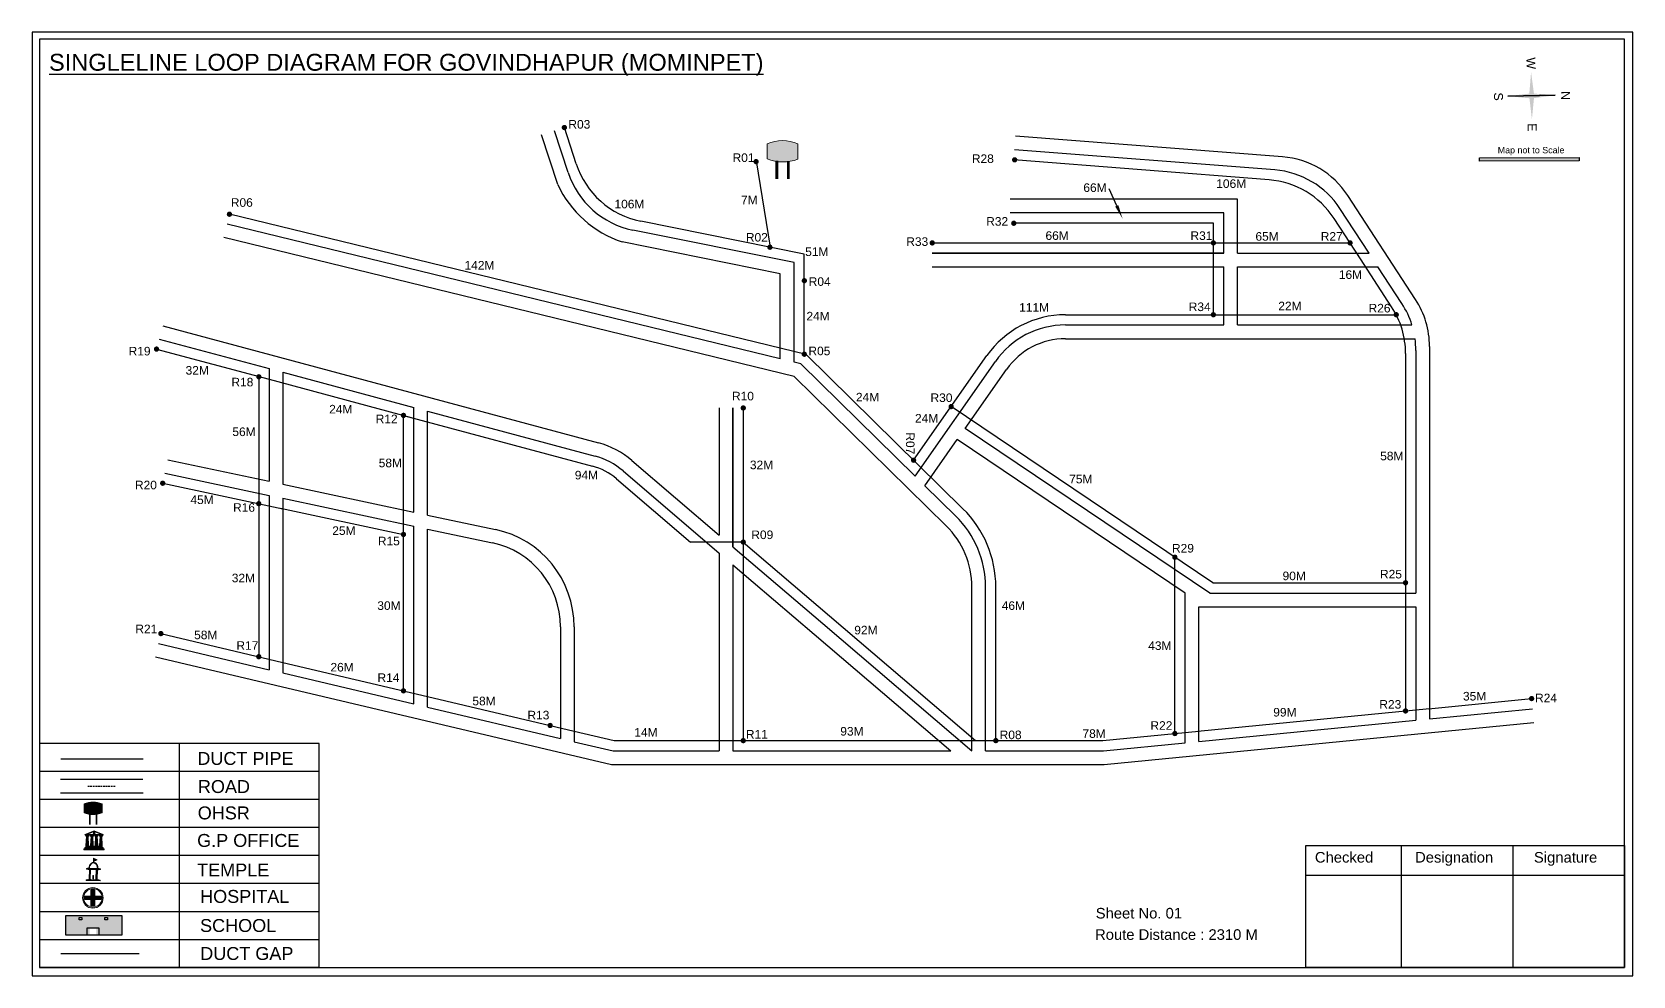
# Model space of a CAD drawing. Header units: inches. Extents: x 715 to 6358, y 46 to 1342.
# Drawn here: x 1560 to 2495, y 791 to 1342 of the extents above; entities that cross this region are included whole.
import ezdxf

# ---------------------------------------------------------------- set-up
doc = ezdxf.new("R2010")
doc.units = ezdxf.units.IN
doc.header["$MEASUREMENT"] = 0
doc.linetypes.add('DASHEDX2', pattern=[1.5, 1, -0.5])
for name, color, linetype in [('LANDMARK', 7, 'Continuous'), ('OHT', 7, 'Continuous'), ('PDF_Text', 5, 'Continuous'), ('pipe', 5, 'Continuous')]:
    doc.layers.add(name, color=color, linetype=linetype)
doc.styles.get("Standard").update_dxf_attribs({"font": 'arial.ttf'})

# ---------------------------------------------------------------- blocks, each defined once
blk = doc.blocks.new('OHT')
at = {"linetype": 'Continuous', "lineweight": 0, "true_color": 0x0ffffc}
blk.add_hatch(color=4, dxfattribs=at).paths.add_polyline_path([(0.012, 1), (0, 1, 0.101323), (-0.4, 0.916), (-0.4, 0.525, 0.194075), (0.399, 0.521), (0.399, 0.921, 0.097877)])
at = {"color": 4, "linetype": 'Continuous', "lineweight": 0, "true_color": 0x0ffffc, "flags": 128}
for points in [[(-0.4, 0.525), (-0.4, 0.916)], [(0.399, 0.521), (0.399, 0.921)]]:
    blk.add_lwpolyline(points, dxfattribs=at)
at = {"color": 4, "linetype": 'Continuous', "lineweight": 0, "true_color": 0x0ffffc, "const_width": 0.075, "flags": 128}
for points in [[(-0.15, 0), (-0.15, 0.475)], [(0.15, 0), (0.15, 0.473)]]:
    blk.add_lwpolyline(points, dxfattribs=at)
at = {"color": 4, "linetype": 'Continuous', "lineweight": 0, "true_color": 0x0ffffc}
for centre, radius, start, end in [((0.006, -0.019), 1.019, 67.3109, 113.4711), ((0.004, 1.513), 1.068, 247.7682, 291.7007)]:
    blk.add_arc(centre, radius, start, end, dxfattribs=at)
blk = doc.blocks.new('Government_Office')
at = {"linetype": 'Continuous', "lineweight": 0, "true_color": 0xff0000}
h = blk.add_hatch(color=1, dxfattribs=at)
h.paths.add_polyline_path([(0.44, 0.72), (0.45, 0.75), (0, 0.93), (-0.45, 0.75), (-0.44, 0.72)])
h.paths.add_polyline_path([(0.355, 0.75), (-0.355, 0.75), (0, 0.9)], flags=16)
h.paths.add_polyline_path([(0, 0.778, -1), (0, 0.872, -1)], flags=0)
h = blk.add_hatch(color=1, dxfattribs=at)
edge = h.paths.add_edge_path()
edge.add_arc((0, 0.825), 0.0467, 90, 270)
edge.add_arc((0, 0.825), 0.0467, 270, 450)
for points in [[(-0.5, 0.05), (0.5, 0.05), (0.5, 0), (-0.5, 0)], [(-0.45, 0.075), (-0.45, 0.12), (0.45, 0.12), (0.45, 0.075)], [(-0.4, 0.14), (-0.4, 0.18), (0.4, 0.18), (0.4, 0.14)]]:
    blk.add_hatch(color=1, dxfattribs=at).paths.add_polyline_path(points)
h = blk.add_hatch(color=1, dxfattribs=at)
edge = h.paths.add_edge_path()
edge.add_line((-0.27, 0.195), (-0.295, 0.675))
edge.add_line((-0.295, 0.675), (-0.29, 0.675))
edge.add_arc((-0.278, 0.688), 0.0176, 225.30401, 441.56588)
edge.add_line((-0.275, 0.705), (-0.395, 0.705))
edge.add_arc((-0.392, 0.688), 0.0176, 98.43412, 314.69599)
edge.add_line((-0.38, 0.675), (-0.375, 0.675))
edge.add_line((-0.375, 0.675), (-0.4, 0.195))
edge.add_line((-0.4, 0.195), (-0.27, 0.195))
h = blk.add_hatch(color=1, dxfattribs=at)
edge = h.paths.add_edge_path()
edge.add_line((-0.047, 0.195), (-0.072, 0.675))
edge.add_line((-0.072, 0.675), (-0.067, 0.675))
edge.add_arc((-0.054, 0.688), 0.0176, 225.30401, 441.56588)
edge.add_line((-0.052, 0.705), (-0.172, 0.705))
edge.add_arc((-0.169, 0.688), 0.0176, 98.43412, 314.69599)
edge.add_line((-0.157, 0.675), (-0.152, 0.675))
edge.add_line((-0.152, 0.675), (-0.177, 0.195))
edge.add_line((-0.177, 0.195), (-0.047, 0.195))
h = blk.add_hatch(color=1, dxfattribs=at)
edge = h.paths.add_edge_path()
edge.add_line((0.177, 0.195), (0.152, 0.675))
edge.add_line((0.152, 0.675), (0.157, 0.675))
edge.add_arc((0.169, 0.688), 0.0176, 225.30401, 441.56588)
edge.add_line((0.172, 0.705), (0.052, 0.705))
edge.add_arc((0.054, 0.688), 0.0176, 98.43412, 314.69599)
edge.add_line((0.067, 0.675), (0.072, 0.675))
edge.add_line((0.072, 0.675), (0.047, 0.195))
edge.add_line((0.047, 0.195), (0.177, 0.195))
h = blk.add_hatch(color=1, dxfattribs=at)
edge = h.paths.add_edge_path()
edge.add_line((0.4, 0.195), (0.375, 0.675))
edge.add_line((0.375, 0.675), (0.38, 0.675))
edge.add_arc((0.392, 0.688), 0.0176, 225.30401, 441.56588)
edge.add_line((0.395, 0.705), (0.275, 0.705))
edge.add_arc((0.278, 0.688), 0.0176, 98.43412, 314.69599)
edge.add_line((0.29, 0.675), (0.295, 0.675))
edge.add_line((0.295, 0.675), (0.27, 0.195))
edge.add_line((0.27, 0.195), (0.4, 0.195))
at = {"color": 1, "linetype": 'Continuous', "lineweight": 0, "true_color": 0xff0000, "flags": 128}
for points in [[(-0.45, 0.75), (-0.44, 0.72), (0.44, 0.72), (0.45, 0.75), (0, 0.93)], [(-0.355, 0.75), (0.355, 0.75), (0, 0.9)], [(-0.5, 0.05), (0.5, 0.05), (0.5, 0), (-0.5, 0)], [(-0.45, 0.075), (-0.45, 0.12), (0.45, 0.12), (0.45, 0.075)], [(-0.4, 0.14), (-0.4, 0.18), (0.4, 0.18), (0.4, 0.14)]]:
    blk.add_lwpolyline(points, close=True, dxfattribs=at)
for points in [[(0, 0.872, 1), (0, 0.778, 1)], [(-0.27, 0.195), (-0.295, 0.675), (-0.29, 0.675, 1.379694), (-0.275, 0.705), (-0.395, 0.705, 1.379694), (-0.38, 0.675), (-0.375, 0.675), (-0.4, 0.195)], [(-0.047, 0.195), (-0.072, 0.675), (-0.067, 0.675, 1.379694), (-0.052, 0.705), (-0.172, 0.705, 1.379694), (-0.157, 0.675), (-0.152, 0.675), (-0.177, 0.195)], [(0.177, 0.195), (0.152, 0.675), (0.157, 0.675, 1.379694), (0.172, 0.705), (0.052, 0.705, 1.379694), (0.067, 0.675), (0.072, 0.675), (0.047, 0.195)], [(0.4, 0.195), (0.375, 0.675), (0.38, 0.675, 1.379694), (0.395, 0.705), (0.275, 0.705, 1.379694), (0.29, 0.675), (0.295, 0.675), (0.27, 0.195)]]:
    blk.add_lwpolyline(points, format="xyb", close=True, dxfattribs=at)
blk = doc.blocks.new('Temple')
at = {"linetype": 'Continuous', "lineweight": 0, "true_color": 0xff0000}
h = blk.add_hatch(color=1, dxfattribs=at)
edge = h.paths.add_edge_path()
edge.add_line((0.175, 0.49), (0.225, 0.49))
edge.add_line((0.225, 0.49), (0.225, 0.497))
edge.add_line((0.225, 0.497), (0.307, 0.497))
edge.add_line((0.307, 0.497), (0.307, 0.533))
edge.add_line((0.307, 0.533), (0.257, 0.533))
edge.add_line((0.257, 0.533), (0.257, 0.54))
edge.add_line((0.257, 0.54), (0.2, 0.54))
edge.add_spline(control_points=[(0.2, 0.54), (0.2, 0.589), (0.19, 0.638), (0.142, 0.743), (0.092, 0.79), (0.027, 0.805), (0.02, 0.806), (0.012, 0.806)], knot_values=[4.712389, 4.712389, 4.712389, 4.712389, 5.278166, 5.278166, 6.117402, 6.117402, 6.223801, 6.223801, 6.223801, 6.223801], degree=3, periodic=0)
edge.add_line((0.012, 0.806), (0.012, 0.79))
edge.add_line((0.012, 0.79), (-0.012, 0.79))
edge.add_line((-0.012, 0.79), (-0.012, 0.806))
edge.add_spline(control_points=[(-0.012, 0.806), (-0.055, 0.802), (-0.096, 0.781), (-0.171, 0.699), (-0.197, 0.628), (-0.2, 0.55), (-0.2, 0.545), (-0.2, 0.54)], knot_values=[6.343965, 6.343965, 6.343965, 6.343965, 6.956638, 6.956638, 7.795874, 7.795874, 7.853982, 7.853982, 7.853982, 7.853982], degree=3, periodic=0)
edge.add_line((-0.2, 0.54), (-0.257, 0.54))
edge.add_line((-0.257, 0.54), (-0.257, 0.533))
edge.add_line((-0.257, 0.533), (-0.307, 0.533))
edge.add_line((-0.307, 0.533), (-0.307, 0.497))
edge.add_line((-0.307, 0.497), (-0.225, 0.497))
edge.add_line((-0.225, 0.497), (-0.225, 0.49))
edge.add_line((-0.225, 0.49), (-0.175, 0.49))
edge.add_line((-0.175, 0.49), (-0.175, 0.07))
edge.add_arc((-0.205, 0.07), 0.03, -90, 0, ccw=False)
edge.add_line((-0.205, 0.04), (-0.257, 0.04))
edge.add_line((-0.257, 0.04), (-0.257, 0.033))
edge.add_line((-0.257, 0.033), (-0.307, 0.033))
edge.add_line((-0.307, 0.033), (-0.307, 0))
edge.add_line((-0.307, 0), (0.307, 0))
edge.add_line((0.307, 0), (0.307, 0.033))
edge.add_line((0.307, 0.033), (0.257, 0.033))
edge.add_line((0.257, 0.033), (0.257, 0.04))
edge.add_line((0.257, 0.04), (0.205, 0.04))
edge.add_arc((0.205, 0.07), 0.03, 180, 270, ccw=False)
edge.add_line((0.175, 0.07), (0.175, 0.49))
h.paths.add_polyline_path([(0.125, 0.07, -0.414214), (0.095, 0.04), (0.05, 0.04), (0.05, 0.033), (-0.05, 0.033), (-0.05, 0.04), (-0.095, 0.04, -0.414214), (-0.125, 0.07), (-0.125, 0.497), (0.125, 0.497)], flags=16)
edge = h.paths.add_edge_path(flags=16)
edge.add_ellipse((0, 0.54), major_axis=(0, 0.242), ratio=0.722808, start_angle=270, end_angle=450, ccw=False)
edge.add_line((0.175, 0.54), (-0.175, 0.54))
h.paths.add_polyline_path([(0.012, 0.23), (0.012, 0.07), (-0.012, 0.07), (-0.012, 0.23)], flags=0)
h = blk.add_hatch(color=1, dxfattribs=at)
edge = h.paths.add_edge_path()
edge.add_line((0.012, 0.857), (0, 0.85))
edge.add_line((0, 0.85), (-0.003, 0.925))
edge.add_line((-0.003, 0.925), (-0.012, 0.925))
edge.add_line((-0.012, 0.925), (-0.012, 0.806))
edge.add_spline(control_points=[(-0.012, 0.806), (-0.004, 0.807), (0.004, 0.807), (0.012, 0.806)], knot_values=[6.223801, 6.223801, 6.223801, 6.223801, 6.343965, 6.343965, 6.343965, 6.343965], degree=3, periodic=0)
edge.add_line((0.012, 0.806), (0.012, 0.857))
h = blk.add_hatch(color=1, dxfattribs=at)
edge = h.paths.add_edge_path()
edge.add_line((0.012, 0.79), (0.012, 0.806))
edge.add_spline(control_points=[(0.012, 0.806), (0.004, 0.807), (-0.004, 0.807), (-0.012, 0.806)], knot_values=[6.223801, 6.223801, 6.223801, 6.223801, 6.343965, 6.343965, 6.343965, 6.343965], degree=3, periodic=0)
edge.add_line((-0.012, 0.806), (-0.012, 0.79))
edge.add_line((-0.012, 0.79), (0.012, 0.79))
at = {"linetype": 'Continuous', "lineweight": 0, "true_color": 0xe66000}
blk.add_hatch(color=32, dxfattribs=at).paths.add_polyline_path([(-0.006, 1), (0.147, 0.931), (0, 0.85)])
at = {"color": 1, "linetype": 'Continuous', "lineweight": 0, "true_color": 0xff0000, "flags": 128}
for points in [[(0.012, 0.925), (-0.012, 0.925), (-0.012, 0.79), (0.012, 0.79)], [(0.012, 0.23), (-0.012, 0.23), (-0.012, 0.07), (0.012, 0.07)]]:
    blk.add_lwpolyline(points, close=True, dxfattribs=at)
at = {"color": 32, "linetype": 'Continuous', "lineweight": 0, "true_color": 0xe66000, "flags": 128}
blk.add_lwpolyline([(-0.006, 1), (0.147, 0.931), (0, 0.85), (-0.006, 1)], dxfattribs=at)
at = {"color": 1, "linetype": 'Continuous', "lineweight": 0, "true_color": 0xff0000, "flags": 128}
blk.add_lwpolyline([(0.2, 0.54), (0.257, 0.54), (0.257, 0.533), (0.307, 0.533), (0.307, 0.497), (0.225, 0.497), (0.225, 0.49), (0.175, 0.49), (0.175, 0.07, 0.414214), (0.205, 0.04), (0.257, 0.04), (0.257, 0.033), (0.307, 0.033), (0.307, 0), (-0.307, 0), (-0.307, 0.033), (-0.257, 0.033), (-0.257, 0.04), (-0.205, 0.04, 0.414214), (-0.175, 0.07), (-0.175, 0.49), (-0.225, 0.49), (-0.225, 0.497), (-0.307, 0.497), (-0.307, 0.533), (-0.257, 0.533), (-0.257, 0.54), (-0.2, 0.54)], format="xyb", dxfattribs=at)
blk.add_lwpolyline([(-0.175, 0.54), (0.175, 0.54)], dxfattribs=at)
blk.add_lwpolyline([(0.125, 0.497), (0.125, 0.07, -0.414214), (0.095, 0.04), (0.05, 0.04), (0.05, 0.033), (-0.05, 0.033), (-0.05, 0.04), (-0.095, 0.04, -0.414214), (-0.125, 0.07), (-0.125, 0.497)], format="xyb", close=True, dxfattribs=at)
at = {"color": 1, "linetype": 'Continuous', "lineweight": 0, "true_color": 0xff0000}
blk.add_ellipse((0, 0.54), major_axis=(0, 0.242), ratio=0.722808, start_param=4.712389, end_param=7.853982, dxfattribs=at)
blk.add_open_spline([(0.2, 0.54), (0.2, 0.589), (0.19, 0.638), (0.142, 0.743), (0.092, 0.79), (-0.023, 0.816), (-0.085, 0.794), (-0.171, 0.699), (-0.197, 0.628), (-0.2, 0.55), (-0.2, 0.545), (-0.2, 0.54)], degree=3, knots=[4.712389, 4.712389, 4.712389, 4.712389, 5.278166, 5.278166, 6.117402, 6.117402, 6.956638, 6.956638, 7.795874, 7.795874, 7.853982, 7.853982, 7.853982, 7.853982], dxfattribs=at)
blk = doc.blocks.new('*U5')
at = {"color": 0, "linetype": 'DASHEDX2', "transparency": 16777216}
blk.add_line((-8.22, 0), (8.01, 0), dxfattribs=at)
blk = doc.blocks.new('Hospital')
at = {"linetype": 'Continuous', "lineweight": 0, "true_color": 0x000000}
h = blk.add_hatch(color=18, dxfattribs=at)
h.paths.add_polyline_path([(-0.5, 0, 1), (0.5, 0, 1)])
h.paths.add_polyline_path([(0.446, 0, -1), (-0.446, 0, -1)], flags=16)
at = {"linetype": 'Continuous', "true_color": 0xff0000}
blk.add_hatch(color=1, dxfattribs=at).paths.add_polyline_path([(-0.394, 0.08), (-0.08, 0.08), (-0.08, 0.394), (0.08, 0.394), (0.08, 0.08), (0.394, 0.08), (0.394, -0.08), (0.08, -0.08), (0.08, -0.394), (-0.08, -0.394), (-0.08, -0.08), (-0.394, -0.08)])
at = {"color": 1, "linetype": 'Continuous', "true_color": 0xff0000, "flags": 128}
blk.add_lwpolyline([(-0.394, 0.08), (-0.08, 0.08), (-0.08, 0.394), (0.08, 0.394), (0.08, 0.08), (0.394, 0.08), (0.394, -0.08), (0.08, -0.08), (0.08, -0.394), (-0.08, -0.394), (-0.08, -0.08), (-0.394, -0.08)], close=True, dxfattribs=at)
at = {"color": 18, "linetype": 'Continuous', "lineweight": 0, "true_color": 0x000000}
for radius in [0.5, 0.446]:
    blk.add_circle((0, 0), radius, dxfattribs=at)

msp = doc.modelspace()

# ---------------------------------------------------------------- hatches: boundary and pattern name
at = {"ltscale": 0.5}
h = msp.add_hatch(color=5, dxfattribs=at)
h.dxf.hatch_style = 1
h.paths.add_polyline_path([(1872.62, 1285.8, 1), (1869.5, 1285.8, 1)])
h = msp.add_hatch(color=5, dxfattribs=at)
h.dxf.hatch_style = 1
h.paths.add_polyline_path([(1984.55, 1265.91, 1), (1981.43, 1265.91, 1)])
h = msp.add_hatch(color=5, dxfattribs=at)
h.dxf.hatch_style = 1
h.paths.add_polyline_path([(2135.51, 1266.96, 1), (2132.39, 1266.96, 1)])
at = {"true_color": 0x0093dd}
h = msp.add_hatch(color=142, dxfattribs=at)
h.dxf.hatch_style = 1
h.paths.add_polyline_path([(2405.29, 1268.14), (2405.29, 1266.2), (2463.57, 1266.33), (2463.57, 1268.27)])
at = {"ltscale": 0.5}
h = msp.add_hatch(color=5, dxfattribs=at)
h.dxf.hatch_style = 1
h.paths.add_polyline_path([(1677.08, 1235.21, 1), (1673.97, 1235.21, 1)])
h = msp.add_hatch(color=5, dxfattribs=at)
h.dxf.hatch_style = 1
h.paths.add_polyline_path([(2135, 1229.95, 1), (2131.89, 1229.95, 1)])
h = msp.add_hatch(color=5, dxfattribs=at)
h.dxf.hatch_style = 1
h.paths.add_polyline_path([(1992.61, 1215.96, 1), (1989.49, 1215.96, 1)])
h = msp.add_hatch(color=5, dxfattribs=at)
h.dxf.hatch_style = 1
h.paths.add_polyline_path([(2087.39, 1218.48, 1), (2084.27, 1218.48, 1)])
h = msp.add_hatch(color=5, dxfattribs=at)
h.dxf.hatch_style = 1
h.paths.add_polyline_path([(2251.52, 1218.48, 1), (2248.41, 1218.48, 1)])
h = msp.add_hatch(color=5, dxfattribs=at)
h.dxf.hatch_style = 1
h.paths.add_polyline_path([(2331.32, 1218.48, 1), (2328.2, 1218.48, 1)])
h = msp.add_hatch(color=5, dxfattribs=at)
h.dxf.hatch_style = 1
h.paths.add_polyline_path([(2012.72, 1196.45, 1), (2009.6, 1196.45, 1)])
h = msp.add_hatch(color=5, dxfattribs=at)
h.dxf.hatch_style = 1
h.paths.add_polyline_path([(2251.52, 1176.59, 1), (2248.41, 1176.59, 1)])
h = msp.add_hatch(color=5, dxfattribs=at)
h.dxf.hatch_style = 1
h.paths.add_polyline_path([(2358.29, 1176.59, 1), (2355.17, 1176.59, 1)])
h = msp.add_hatch(color=5, dxfattribs=at)
h.dxf.hatch_style = 1
h.paths.add_polyline_path([(1634.52, 1156.53, 1), (1631.4, 1156.53, 1)])
h = msp.add_hatch(color=5, dxfattribs=at)
h.dxf.hatch_style = 1
h.paths.add_polyline_path([(2012.7, 1153.55, 1), (2009.58, 1153.55, 1)])
h = msp.add_hatch(color=5, dxfattribs=at)
h.dxf.hatch_style = 1
h.paths.add_polyline_path([(1694.25, 1140.38, 1), (1691.14, 1140.38, 1)])
h = msp.add_hatch(color=5, dxfattribs=at)
h.dxf.hatch_style = 1
h.paths.add_polyline_path([(1977.07, 1122.18, 1), (1973.95, 1122.18, 1)])
h = msp.add_hatch(color=5, dxfattribs=at)
h.dxf.hatch_style = 1
h.paths.add_polyline_path([(2098.42, 1122.96, 1), (2095.31, 1122.96, 1)])
h = msp.add_hatch(color=5, dxfattribs=at)
h.dxf.hatch_style = 1
h.paths.add_polyline_path([(1778.7, 1117.85, 1), (1775.59, 1117.85, 1)])
h = msp.add_hatch(color=5, dxfattribs=at)
h.dxf.hatch_style = 1
h.paths.add_polyline_path([(2076.5, 1091.71, 1), (2073.38, 1091.71, 1)])
h = msp.add_hatch(color=5, dxfattribs=at)
h.dxf.hatch_style = 1
h.paths.add_polyline_path([(1638.13, 1078.26, 1), (1635.01, 1078.26, 1)])
h = msp.add_hatch(color=5, dxfattribs=at)
h.dxf.hatch_style = 1
h.paths.add_polyline_path([(1694.21, 1066.34, 1), (1691.09, 1066.34, 1)])
h = msp.add_hatch(color=5, dxfattribs=at)
h.dxf.hatch_style = 1
h.paths.add_polyline_path([(1778.7, 1048.38, 1), (1775.59, 1048.38, 1)])
h = msp.add_hatch(color=5, dxfattribs=at)
h.dxf.hatch_style = 1
h.paths.add_polyline_path([(1977.07, 1043.94, 1), (1973.95, 1043.94, 1)])
h = msp.add_hatch(color=5, dxfattribs=at)
h.dxf.hatch_style = 1
h.paths.add_polyline_path([(2229.04, 1035.1, 1), (2225.93, 1035.1, 1)])
h = msp.add_hatch(color=5, dxfattribs=at)
h.dxf.hatch_style = 1
h.paths.add_polyline_path([(2363.71, 1020.2, 1), (2360.6, 1020.2, 1)])
h = msp.add_hatch(color=5, dxfattribs=at)
h.dxf.hatch_style = 1
h.paths.add_polyline_path([(1637.07, 990.55, 1), (1633.95, 990.55, 1)])
h = msp.add_hatch(color=5, dxfattribs=at)
h.dxf.hatch_style = 1
h.paths.add_polyline_path([(1694.21, 977.06, 1), (1691.09, 977.06, 1)])
h = msp.add_hatch(color=5, dxfattribs=at)
h.dxf.hatch_style = 1
h.paths.add_polyline_path([(1778.7, 957.13, 1), (1775.59, 957.13, 1)])
h = msp.add_hatch(color=5, dxfattribs=at)
h.dxf.hatch_style = 1
h.paths.add_polyline_path([(2437.31, 952.62, 1), (2434.2, 952.62, 1)])
h = msp.add_hatch(color=5, dxfattribs=at)
h.dxf.hatch_style = 1
h.paths.add_polyline_path([(2363.71, 945.41, 1), (2360.6, 945.41, 1)])
h = msp.add_hatch(color=5, dxfattribs=at)
h.dxf.hatch_style = 1
h.paths.add_polyline_path([(1864.33, 936.93, 1), (1861.21, 936.93, 1)])
h = msp.add_hatch(color=5, dxfattribs=at)
h.dxf.hatch_style = 1
h.paths.add_polyline_path([(1977.07, 928.1, 1), (1973.95, 928.1, 1)])
h = msp.add_hatch(color=5, dxfattribs=at)
h.dxf.hatch_style = 1
h.paths.add_polyline_path([(2124.52, 928.1, 1), (2121.4, 928.1, 1)])
h = msp.add_hatch(color=5, dxfattribs=at)
h.dxf.hatch_style = 1
h.paths.add_polyline_path([(2229.04, 932.22, 1), (2225.93, 932.22, 1)])
at = {"true_color": 0xc8c92d}
h = msp.add_hatch(color=52, dxfattribs=at)
h.dxf.hatch_style = 1
h.paths.add_polyline_path([(1586.49, 826.16), (1580.01, 826.16), (1580.01, 814.52), (1586.49, 814.52)])
h.paths.add_polyline_path([(1612.58, 826.16), (1606.11, 826.16), (1606.11, 814.52), (1612.58, 814.52)])
at = {"true_color": 0x293189}
h = msp.add_hatch(color=177, dxfattribs=at)
h.dxf.hatch_style = 1
h.paths.add_polyline_path([(1606.11, 826.16), (1586.49, 826.16), (1586.49, 814.52), (1593.85, 814.52), (1593.85, 818.33), (1597.9, 818.33), (1597.9, 814.52), (1606.11, 814.52)])
h.paths.add_polyline_path([(1589.29, 823.56), (1587.85, 823.56), (1587.85, 824.89), (1589.29, 824.89)], flags=16)
h.paths.add_polyline_path([(1602.81, 823.56), (1602.81, 824.89), (1604.25, 824.89), (1604.25, 823.56)], flags=16)

# ---------------------------------------------------------------- linework, layer by layer
for p, q in [((2421.87, 1304.12), (2449.48, 1304.6)), ((2449.48, 1304.6), (2421.87, 1304.12)), ((2421.87, 1304.12), (2449.48, 1304.6)), ((2435.65, 1304.36), (2421.87, 1304.12)), ((1867.18, 1252.56), (1857.75, 1281.46)), ((1873.34, 1259.48), (1865.35, 1283.94)), ((2290.41, 1268.7), (2134.53, 1280.81)), ((2285.86, 1261.03), (2133.91, 1272.84)), ((2263.97, 1243.95), (2131.38, 1243.95)), ((2193.58, 1240.12), (2189.16, 1249.99)), ((2263.97, 1212.48), (2263.97, 1243.95)), ((2368.03, 1185.42), (2328.41, 1246.17)), ((2255.97, 1235.95), (2131.38, 1235.95)), ((2255.97, 1212.48), (2255.97, 1235.95)), ((2340.83, 1212.48), (2323.86, 1238.5)), ((1997.14, 1150.78), (1674.11, 1229.38)), ((2005.14, 1207.09), (1911.03, 1225.97)), ((2005.14, 1140.6), (1672.21, 1221.61)), ((1997.14, 1200.53), (1904.88, 1219.05)), ((2005.14, 1148.83), (2005.14, 1207.09)), ((2255.97, 1212.48), (2085.83, 1212.48)), ((2085.83, 1212.48), (2255.97, 1212.48)), ((2263.97, 1212.48), (2340.83, 1212.48)), ((1997.14, 1150.78), (1997.14, 1200.53)), ((2085.83, 1204.48), (2255.97, 1204.48)), ((2255.97, 1170.59), (2255.97, 1204.48)), ((2263.97, 1170.59), (2263.97, 1204.48)), ((2263.97, 1204.48), (2346.05, 1204.48)), ((2360.03, 1183.05), (2346.05, 1204.48)), ((1636.59, 1170.06), (1891.03, 1101.79)), ((2163.61, 1170.59), (2255.97, 1170.59)), ((2263.97, 1170.59), (2365.89, 1170.59)), ((1634.51, 1162.33), (1698.65, 1145.12)), ((2163.61, 1162.59), (2367.68, 1162.59)), ((2368.16, 1155.73), (2368.16, 1014.2)), ((2376.16, 1158.11), (2376.16, 940.76)), ((1698.65, 1145.12), (1698.65, 1079.38)), ((1706.65, 1142.98), (1783.15, 1122.45)), ((1706.65, 1142.98), (1706.65, 1077.68)), ((2009.17, 1147.85), (2005.14, 1148.83)), ((2093.98, 1053.41), (2005.14, 1140.6)), ((2005.14, 1140.6), (2005.14, 1140.6)), ((2075.79, 1082.48), (2009.17, 1147.85)), ((2075.79, 1082.48), (2122.68, 1149.31)), ((2105.04, 1110.24), (2129.23, 1144.72)), ((1783.15, 1061.42), (1783.15, 1122.45)), ((1961.51, 1122.18), (1961.51, 1048)), ((1969.51, 1041.17), (1969.51, 1122.18)), ((1969.51, 1122.18), (1969.51, 1041.17)), ((1791.15, 1120.31), (1888.95, 1094.06)), ((1791.15, 1059.71), (1791.15, 1120.31)), ((2098.4, 1114.7), (2098.27, 1114.79)), ((2081.57, 1076.8), (2100.44, 1103.69)), ((2233.49, 1014.2), (2100.44, 1103.69)), ((2247.82, 1014.2), (2105.04, 1110.24)), ((1639.48, 1091.96), (1698.65, 1079.38)), ((1905.34, 1085.44), (1961.51, 1037.48)), ((1910.54, 1091.52), (1961.51, 1048)), ((1637.82, 1084.13), (1698.65, 1071.2)), ((1706.65, 1077.68), (1783.15, 1061.42)), ((2099.58, 1059.12), (2081.57, 1076.8)), ((1698.65, 1071.2), (1698.65, 969.48)), ((1706.65, 1069.5), (1783.15, 1053.24)), ((1706.65, 1069.5), (1706.65, 967.6)), ((1791.15, 1059.71), (1830.83, 1051.28)), ((1783.15, 949.55), (1783.15, 1053.24)), ((1791.15, 1051.54), (1829.17, 1043.45)), ((1791.15, 947.66), (1791.15, 1051.54)), ((1961.51, 1037.48), (1961.51, 922.1)), ((1969.51, 1041.17), (2022.01, 996.35)), ((1969.51, 1030.65), (1969.51, 922.1)), ((1969.51, 1030.65), (2016.81, 990.26)), ((2108.96, 922.1), (2108.96, 1017.73)), ((2116.96, 922.1), (2116.96, 1017.73)), ((2233.49, 926.78), (2233.49, 1014.2)), ((2247.82, 1014.2), (2368.16, 1014.2)), ((2241.49, 927.57), (2241.49, 1006.2)), ((2241.49, 1006.2), (2368.16, 1006.2)), ((2368.16, 1006.2), (2368.16, 939.97)), ((1868.77, 994.54), (1868.77, 929.35)), ((1876.77, 994.54), (1876.77, 927.46)), ((2022.01, 996.35), (2108.96, 922.1)), ((1634.13, 984.71), (1698.65, 969.48)), ((2016.81, 990.26), (2096.64, 922.1)), ((1632.29, 976.92), (1898.55, 914.1)), ((1706.65, 967.6), (1783.15, 949.55)), ((1791.15, 947.66), (1868.77, 929.35)), ((2376.16, 940.76), (2436.34, 946.65)), ((2186.12, 914.1), (2437.12, 938.69)), ((2241.49, 927.57), (2368.16, 939.97)), ((1564.6, 926.37), (1564.6, 796.99)), ((1646.25, 926.37), (1646.25, 795.72)), ((1876.77, 927.46), (1899.49, 922.1)), ((2185.73, 922.1), (2233.49, 926.78)), ((1899.49, 922.1), (1961.51, 922.1)), ((1969.51, 922.1), (2096.64, 922.1)), ((2116.96, 922.1), (2185.73, 922.1)), ((1727.91, 910.04), (1564.6, 910.04)), ((1898.55, 914.1), (2186.12, 914.1)), ((1576.84, 905.53), (1625.02, 905.53)), ((1576.84, 897.63), (1625.26, 897.63)), ((1727.91, 893.71), (1564.6, 893.71)), ((1727.91, 877.38), (1564.6, 877.38)), ((1727.91, 861.04), (1564.6, 861.04)), ((1727.91, 844.71), (1564.6, 844.71)), ((1564.6, 828.38), (1727.91, 828.38)), ((1564.6, 812.05), (1727.91, 812.05)), ((1564.59, 796.74), (1564.59, 795.74)), ((1564.6, 796.99), (1564.6, 795.72)), ((1727.91, 795.72), (1564.6, 795.72))]:
    msp.add_line(p, q)
at = {"color": 1}
msp.add_line((2449.48, 1304.6), (2435.66, 1304.36), dxfattribs=at)
at = {"color": 5}
msp.add_line((1983.01, 1266.41), (1991.13, 1216.02), dxfattribs=at)
at = {"color": 242, "true_color": 0xcd2027}
for p, q in [((2359.51, 866.96), (2359.51, 795.68)), ((2424.83, 866.96), (2424.83, 795.68)), ((2303.9, 849.69), (2489.98, 849.69))]:
    msp.add_line(p, q, dxfattribs=at)
for points in [[(1560.28, 1341.51), (1560.28, 790.79), (2494.93, 790.79), (2494.93, 1341.51)], [(1564.59, 1337.3), (1564.59, 795.74), (2489.98, 795.74), (2489.98, 1337.3)], [(1612.65, 826.16), (1612.65, 814.52), (1580.01, 814.52), (1580.01, 826.16)], [(1589.29, 824.89), (1589.29, 823.56), (1587.85, 823.56), (1587.85, 824.89)], [(1602.81, 823.56), (1602.81, 824.89), (1604.25, 824.89), (1604.25, 823.56)]]:
    msp.add_lwpolyline(points, close=True)
at = {"color": 142, "true_color": 0x0093dd}
msp.add_lwpolyline([(2463.58, 1266.33), (2405.29, 1266.2), (2405.29, 1268.14), (2463.57, 1268.27), (2463.57, 1266.33)], dxfattribs=at)
for points in [[(1727.91, 795.72), (1727.91, 926.37), (1564.6, 926.37)], [(1592.45, 814.52), (1592.45, 818.82), (1599.3, 818.82), (1599.3, 814.52)]]:
    msp.add_lwpolyline(points)
at = {"color": 242, "true_color": 0xcd2027}
msp.add_lwpolyline([(2489.98, 795.68), (2303.9, 795.68), (2303.9, 866.96), (2489.98, 866.96)], close=True, dxfattribs=at)
for centre, radius, start, end in [((2286.53, 1218.85), 50, 33.11777, 85.55538), ((1925.05, 1279.7), 63.92, 205.12543, 251.60051), ((1920.87, 1275), 50, 198.07436, 258.65159), ((2281.98, 1211.18), 50, 33.11777, 85.55538), ((2318.16, 1155.73), 50, 17.29741, 33.11777), ((2326.16, 1158.11), 50, 0, 33.11777), ((2163.61, 1120.59), 50, 90, 144.94687), ((2163.61, 1120.59), 42, 90, 144.94687), ((2318.16, 1155.73), 50, 0, 7.89347), ((1878.07, 1053.5), 42, 49.50794, 74.98129), ((1878.07, 1053.5), 50, 49.50794, 74.98129), ((2058.96, 1017.73), 58, 0, 45.54039), ((1818.77, 994.54), 58, 0, 77.99808), ((2058.96, 1017.73), 50, 0, 45.54039), ((1818.77, 994.54), 50, 0, 77.99808)]:
    msp.add_arc(centre, radius, start, end)
for points in [[(2434.31, 1304.32), (2437.27, 1304.38), (2435.43, 1318.17)], [(2434.31, 1304.32), (2437.27, 1304.38), (2435.43, 1318.17)], [(2435.64, 1305.72), (2435.69, 1302.76), (2421.87, 1304.12)], [(2435.64, 1305.72), (2435.69, 1302.76), (2421.87, 1304.12)], [(2434.32, 1304.32), (2437.27, 1304.38), (2435.92, 1290.56)], [(2434.32, 1304.32), (2437.27, 1304.38), (2435.92, 1290.56)], [(2194.49, 1240.53), (2192.67, 1239.71), (2196.94, 1232.62)]]:
    msp.add_solid(points)
at = {"color": 1}
msp.add_solid([(2435.64, 1305.73), (2435.69, 1302.76), (2449.48, 1304.6)], dxfattribs=at)
msp.add_solid([(2435.64, 1305.73), (2435.69, 1302.76), (2449.48, 1304.6)], dxfattribs=at)
at = {"layer": 'OHT', "color": 5}
msp.add_line((1577.02, 917.48), (1625.2, 917.48), dxfattribs=at)
at = {"layer": 'OHT', "color": 1}
msp.add_line((1577.02, 803.88), (1622.79, 803.88), dxfattribs=at)
at = {"layer": 'PDF_Text'}
msp.add_line((2375.57, 946.73), (2435.75, 952.62), dxfattribs=at)
at = {"layer": 'pipe'}
for p, q in [((1877.95, 1264.68), (1871.06, 1285.8)), ((2282.45, 1255.27), (2133.45, 1266.86)), ((2012.19, 1153.29), (1675.52, 1235.21)), ((2011.14, 1212), (1915.65, 1231.17)), ((2249.97, 1229.95), (2133.22, 1229.95)), ((2249.97, 1218.48), (2249.97, 1229.95)), ((2335.81, 1209.2), (2320.45, 1232.74)), ((2085.83, 1218.48), (2263.97, 1218.48)), ((2249.97, 1176.59), (2249.97, 1218.48)), ((2263.97, 1218.48), (2329.76, 1218.48)), ((2011.14, 1153.55), (2011.14, 1212)), ((2354.03, 1181.26), (2333.67, 1212.48)), ((2163.61, 1176.59), (2263.97, 1176.59)), ((2263.97, 1176.59), (2357.08, 1176.59)), ((1632.96, 1156.53), (1698.65, 1138.91)), ((2103.78, 1063.41), (2012.19, 1153.29)), ((2074.94, 1091.71), (2117.77, 1152.76)), ((2362.16, 1153.94), (2362.16, 1006.2)), ((1692.65, 1140.52), (1692.65, 1066.34)), ((1698.65, 1138.91), (1781.59, 1116.66)), ((1975.51, 1122.18), (1975.51, 1041.17)), ((2249.65, 1020.2), (2096.86, 1122.96)), ((1777.15, 1117.85), (1887.4, 1088.27)), ((1777.15, 1048.38), (1777.15, 1117.85)), ((1636.57, 1078.26), (1706.65, 1063.36)), ((1901.45, 1080.88), (1944.71, 1043.94)), ((1692.65, 1071.2), (1692.65, 977.06)), ((1705.4, 1063.63), (1777.15, 1048.38)), ((1777.15, 957.13), (1777.15, 1053.24)), ((1975.51, 1043.94), (1944.71, 1043.94)), ((1975.51, 1043.94), (1975.51, 928.1)), ((1975.51, 1043.94), (2025.9, 1000.91)), ((2227.49, 932.22), (2227.49, 1035.1)), ((2249.65, 1020.2), (2362.16, 1020.2)), ((2122.96, 928.1), (2122.96, 1017.73)), ((2025.9, 1000.91), (2111.17, 928.1)), ((2362.16, 1006.2), (2362.16, 945.41)), ((1635.51, 990.55), (1706.65, 973.76)), ((1706.65, 973.76), (1791.15, 953.83)), ((1791.15, 953.83), (1876.77, 933.63)), ((2240.9, 933.54), (2376.16, 946.79)), ((1876.77, 933.63), (1900.18, 928.1)), ((1900.18, 928.1), (1961.51, 928.1)), ((1961.51, 928.1), (2185.43, 928.1)), ((2185.43, 928.1), (2241.49, 933.59))]:
    msp.add_line(p, q, dxfattribs=at)
for centre, radius, start, end in [((1925.49, 1280.19), 50, 198.07436, 258.65159), ((2278.57, 1205.43), 50, 33.11777, 85.55538), ((2312.16, 1153.94), 50, 0, 33.11777), ((2163.61, 1120.59), 56, 90, 144.94687), ((1878.07, 1053.5), 36, 49.50794, 74.98129), ((2058.96, 1017.73), 64, 0, 45.54039)]:
    msp.add_arc(centre, radius, start, end, dxfattribs=at)

# ---------------------------------------------------------------- block references
at = {"linetype": 'DASHEDX2'}
msp.add_blockref('*U5', (1600.99, 901.58), dxfattribs=at)
at = {"layer": 'LANDMARK'}
for name, p, xscale, yscale, zscale in [('Government_Office', (1596.54, 864.34), 11.88720511909492, 11.88720511909492, 11.88720511909492), ('Hospital', (1595.82, 836.35), 11.98860615148842, 11.98860615148842, 11.98860615148842)]:
    msp.add_blockref(name, p, dxfattribs=dict(at, xscale=xscale, yscale=yscale, zscale=zscale))
at = {"layer": 'LANDMARK', "xscale": 13.25575162515788, "yscale": 13.25575162515788, "zscale": 13.25575162515788, "rotation": 358.3713438591284}
msp.add_blockref('Temple', (1595.94, 846.36), dxfattribs=at)
at = {"layer": 'OHT'}
for p, xscale, yscale, zscale in [((1998.43, 1255.73), 22.41341502807723, 22.41341502807723, 22.41341502807723), ((1595.92, 879.15), 13.07449209971172, 13.07449209971172, 13.07449209971172)]:
    msp.add_blockref('OHT', p, dxfattribs=dict(at, xscale=xscale, yscale=yscale, zscale=zscale))

# ---------------------------------------------------------------- texts
at = {"color": 242, "true_color": 0xcd2027}
msp.add_text('%%USINGLELINE LOOP DIAGRAM FOR GOVINDHAPUR (MOMINPET)', height=9.8438, dxfattribs=at).set_placement((1570.2, 1318.95))
for s, height, rotation, p in [('W', 5.2, 271.00631, (2432.72, 1326.7)), ('S', 5.2, 271.00631, (2413.76, 1306.23)), ('N', 5.2, 271.00631, (2452.91, 1307.02)), ('E', 5.2, 271.00631, (2433.4, 1288.28)), ('R07', 5, 270, (2070.49, 1107.96))]:
    msp.add_text(s, height=height, rotation=rotation).set_placement(p)
for s, height, p in [('R03', 5, (1873.41, 1285.17)), ('Map not to Scale', 3.7195, (2415.97, 1270.77)), ('R01', 5, (1969.25, 1265.72)), ('R28', 5, (2108.99, 1265.13)), ('66M', 5, (2174.05, 1248.22)), ('106M', 5, (2251.63, 1250.56)), ('R06', 5, (1676.36, 1239.55)), ('106M', 5, (1900.32, 1238.66)), ('7M', 5, (1974.2, 1241.06)), ('R32', 5, (2117.33, 1228.54)), ('66M', 5, (2151.95, 1220.25)), ('R31', 5, (2236.58, 1220.22)), ('65M', 5, (2274.52, 1219.76)), ('R27', 5, (2312.65, 1219.8)), ('R02', 5, (1977.04, 1219.25)), ('51M', 5, (2011.65, 1210.84)), ('R33', 5, (2070.66, 1216.76)), ('142M', 5, (1812.77, 1202.95)), ('R04', 5, (2013.72, 1193.41)), ('16M', 5, (2323.21, 1197.48)), ('24M', 5, (2012.38, 1173.25)), ('111M', 5, (2136.56, 1178.33)), ('R34', 5, (2235.57, 1178.71)), ('22M', 5, (2287.87, 1179.18)), ('R26', 5, (2340.55, 1177.92)), ('R19', 5, (1616.67, 1152.83)), ('R05', 5, (2013.54, 1152.95)), ('32M', 5, (1649.93, 1141.64)), ('R18', 5, (1676.68, 1134.78)), ('R10', 5, (1968.91, 1126.63)), ('24M', 5, (2041.28, 1126)), ('24M', 5, (1733.74, 1118.97)), ('R30', 5, (2084.82, 1125.67)), ('R12', 5, (1760.91, 1113.31)), ('24M', 5, (2075.77, 1113.68)), ('56M', 5, (1677.25, 1105.8)), ('58M', 5, (2347.34, 1091.66)), ('58M', 5, (1762.67, 1087.6)), ('94M', 5, (1877.15, 1080.51)), ('32M', 5, (1979.38, 1086.47)), ('R20', 5, (1620.37, 1074.73)), ('75M', 5, (2165.78, 1078.19)), ('45M', 5, (1652.75, 1066.12)), ('R16', 5, (1677.66, 1061.63)), ('25M', 5, (1735.56, 1048.11)), ('R15', 5, (1762.18, 1042.05)), ('R09', 5, (1980.2, 1045.69)), ('R29', 5, (2225.8, 1037.84)), ('32M', 5, (1676.89, 1020.49)), ('90M', 5, (2290.35, 1021.7)), ('R25', 5, (2347.23, 1022.73)), ('30M', 5, (1761.86, 1004.38)), ('46M', 5, (2126.4, 1004.35)), ('R21', 5, (1620.6, 990.78)), ('58M', 5, (1654.92, 987.26)), ('92M', 5, (2040.3, 990.08)), ('R17', 5, (1679.6, 981.09)), ('43M', 5, (2211.91, 981)), ('26M', 5, (1734.5, 968.43)), ('R14', 5, (1761.96, 962.34)), ('58M', 5, (1817.36, 948.7)), ('35M', 5, (2395.68, 951.51)), ('R24', 5, (2437.75, 950.5)), ('R13', 5, (1849.51, 940.48)), ('99M', 5, (2284.91, 942.15)), ('R23', 5, (2346.85, 946.76)), ('14M', 5, (1911.91, 930.45)), ('93M', 5, (2032.14, 931.04)), ('78M', 5, (2173.53, 929.72)), ('R22', 5, (2213.21, 934.41)), ('R11', 5, (1977.03, 929.29)), ('R08', 5, (2125.19, 928.95)), ('DUCT PIPE', 7.537, (1656.8, 913.93)), ('ROAD ', 7.537, (1657.12, 897.54)), ('OHSR', 7.537, (1657.02, 882.14)), ('G.P OFFICE', 7.537, (1656.68, 866.09)), ('Checked', 6.18, (2309.23, 856.94)), ('Designation', 6.1803, (2367.71, 856.94)), ('Signature', 6.18, (2437.11, 856.94)), ('TEMPLE', 7.537, (1656.67, 848.85)), ('HOSPITAL', 7.537, (1658.43, 833.43)), ('SCHOOL', 7.537, (1658.38, 816.46)), ('Sheet No. 01', 6.1803, (2181.27, 824.32)), ('Route Distance : 2310 M', 6.1803, (2180.88, 811.86)), ('DUCT GAP', 7.537, (1658.48, 800.13))]:
    msp.add_text(s, height=height).set_placement(p)

doc.saveas('drawing.dxf')
